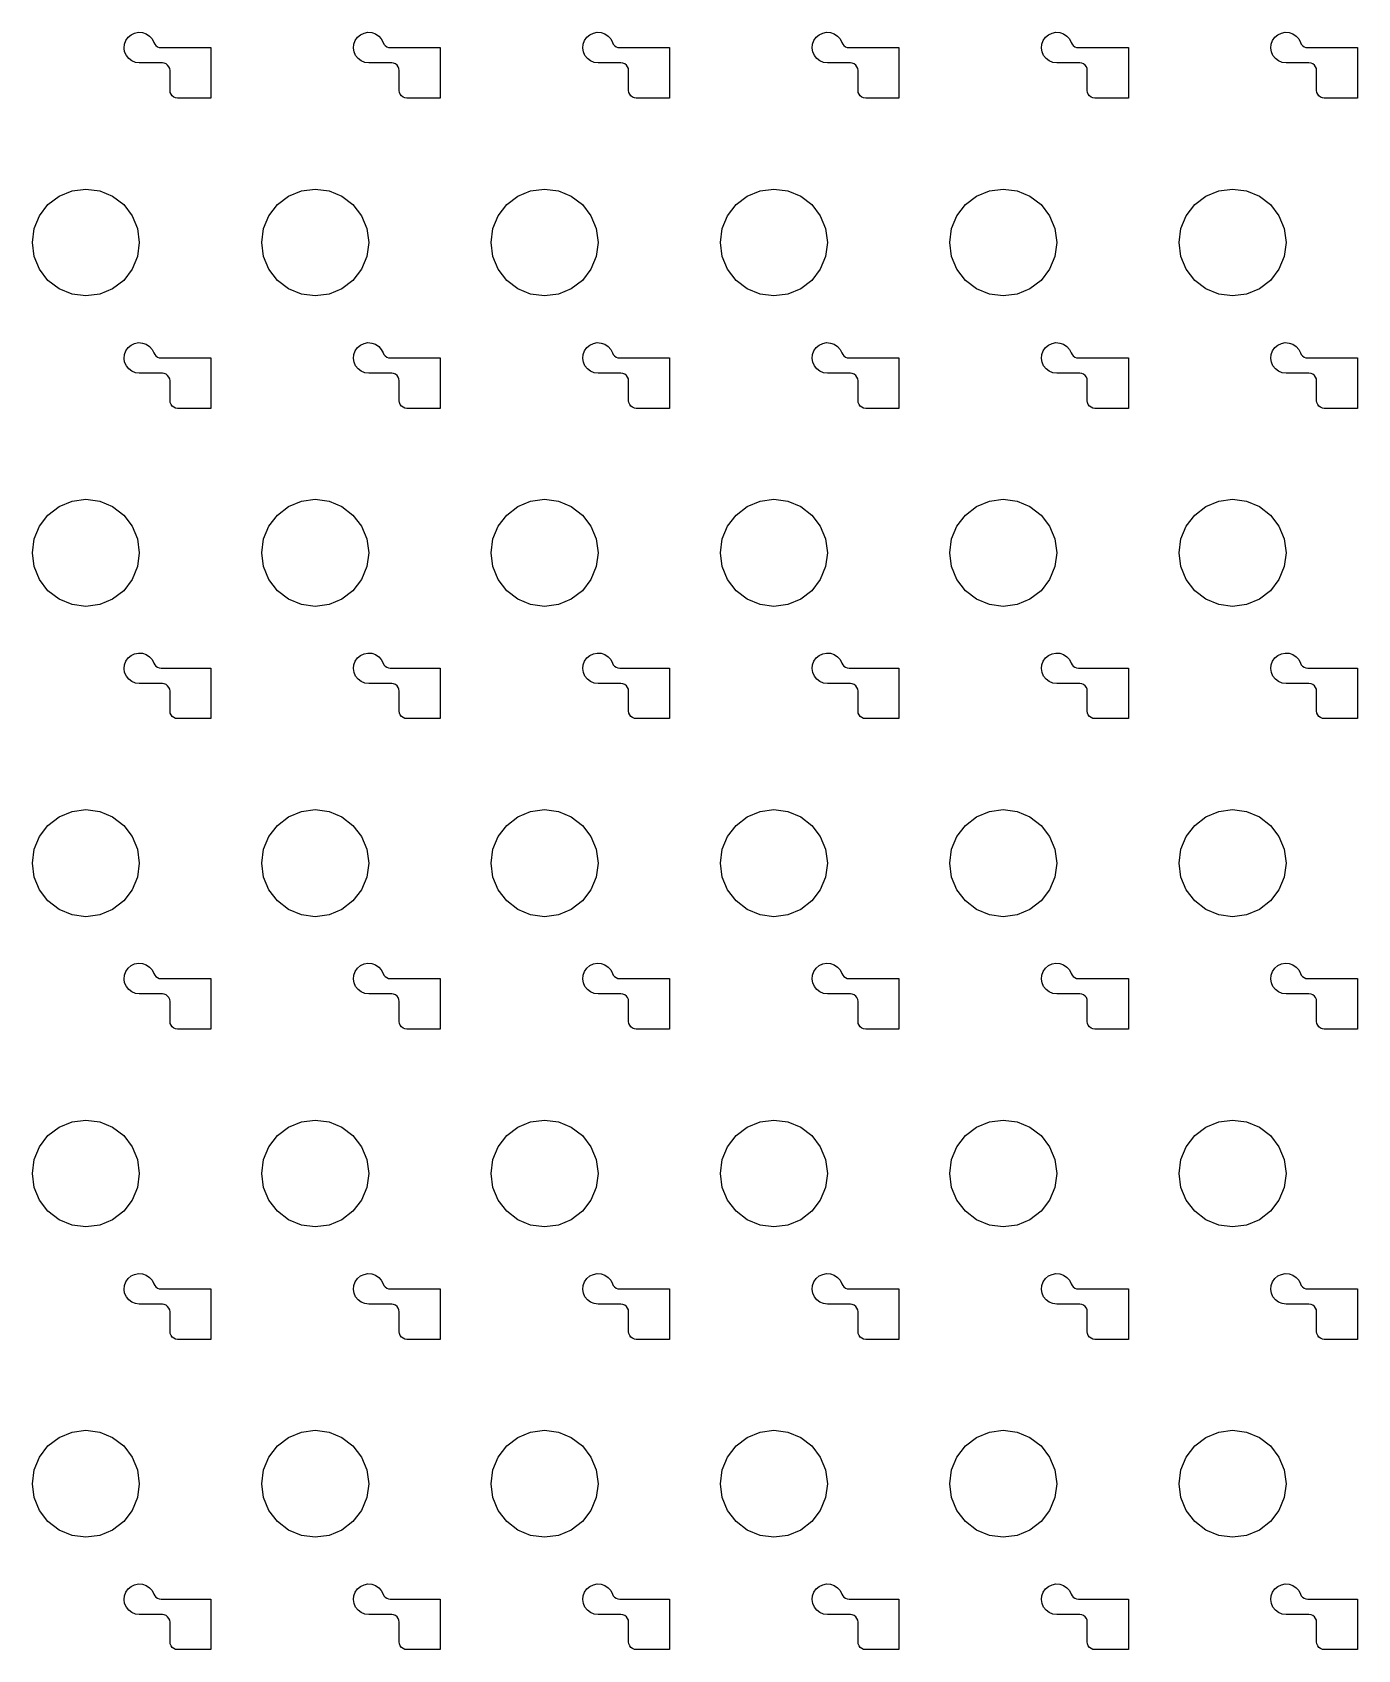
# Model space of a CAD drawing. Extents: x 11 to 212, y 11 to 212.
# Drawn here: x 122.26 to 132.46, y 61.2 to 73.65 of the extents above; entities that cross this region are included whole.
import ezdxf

# ---------------------------------------------------------------- set-up
doc = ezdxf.new("R2010")
doc.units = 0
doc.layers.add('C3', color=7, linetype='continuous')

msp = doc.modelspace()

# ---------------------------------------------------------------- linework, layer by layer
at = {"layer": 'C3'}
for points in [[(123.376, 73.141), (123.361, 73.143), (123.347, 73.149), (123.335, 73.158), (123.326, 73.171), (123.32, 73.185), (123.318, 73.2), (123.318, 73.353), (123.316, 73.368), (123.31, 73.382), (123.3, 73.395), (123.288, 73.404), (123.274, 73.41), (123.259, 73.412), (123.082, 73.412), (123.052, 73.416), (123.024, 73.427), (123, 73.445), (122.982, 73.469), (122.969, 73.496), (122.965, 73.526), (122.968, 73.556), (122.978, 73.584), (122.996, 73.609), (123.019, 73.628), (123.046, 73.641), (123.076, 73.647), (123.106, 73.645), (123.135, 73.635), (123.16, 73.618), (123.18, 73.596), (123.193, 73.569), (123.2, 73.556), (123.209, 73.545), (123.221, 73.536), (123.234, 73.531), (123.249, 73.529), (123.633, 73.529), (123.633, 73.141)], [(125.141, 73.141), (125.126, 73.143), (125.112, 73.149), (125.1, 73.158), (125.09, 73.171), (125.084, 73.185), (125.082, 73.2), (125.082, 73.353), (125.08, 73.368), (125.074, 73.382), (125.065, 73.395), (125.053, 73.404), (125.039, 73.41), (125.024, 73.412), (124.847, 73.412), (124.817, 73.416), (124.789, 73.427), (124.765, 73.445), (124.746, 73.469), (124.734, 73.496), (124.729, 73.526), (124.733, 73.556), (124.743, 73.584), (124.761, 73.609), (124.784, 73.628), (124.811, 73.641), (124.841, 73.647), (124.871, 73.645), (124.899, 73.635), (124.924, 73.618), (124.944, 73.596), (124.958, 73.569), (124.964, 73.556), (124.974, 73.545), (124.986, 73.536), (124.999, 73.531), (125.013, 73.529), (125.398, 73.529), (125.398, 73.141)], [(126.906, 73.141), (126.891, 73.143), (126.876, 73.149), (126.864, 73.158), (126.855, 73.171), (126.849, 73.185), (126.847, 73.2), (126.847, 73.353), (126.845, 73.368), (126.839, 73.382), (126.83, 73.395), (126.818, 73.404), (126.803, 73.41), (126.788, 73.412), (126.612, 73.412), (126.582, 73.416), (126.554, 73.427), (126.53, 73.445), (126.511, 73.469), (126.499, 73.496), (126.494, 73.526), (126.497, 73.556), (126.508, 73.584), (126.525, 73.609), (126.548, 73.628), (126.576, 73.641), (126.605, 73.647), (126.635, 73.645), (126.664, 73.635), (126.689, 73.618), (126.709, 73.596), (126.723, 73.569), (126.729, 73.556), (126.739, 73.545), (126.75, 73.536), (126.764, 73.531), (126.778, 73.529), (127.162, 73.529), (127.162, 73.141)], [(128.671, 73.141), (128.655, 73.143), (128.641, 73.149), (128.629, 73.158), (128.62, 73.171), (128.614, 73.185), (128.612, 73.2), (128.612, 73.353), (128.61, 73.368), (128.604, 73.382), (128.595, 73.395), (128.582, 73.404), (128.568, 73.41), (128.553, 73.412), (128.376, 73.412), (128.347, 73.416), (128.319, 73.427), (128.294, 73.445), (128.276, 73.469), (128.264, 73.496), (128.259, 73.526), (128.262, 73.556), (128.272, 73.584), (128.29, 73.609), (128.313, 73.628), (128.34, 73.641), (128.37, 73.647), (128.4, 73.645), (128.429, 73.635), (128.454, 73.618), (128.474, 73.596), (128.487, 73.569), (128.494, 73.556), (128.503, 73.545), (128.515, 73.536), (128.529, 73.531), (128.543, 73.529), (128.927, 73.529), (128.927, 73.141)], [(130.435, 73.141), (130.42, 73.143), (130.406, 73.149), (130.394, 73.158), (130.384, 73.171), (130.378, 73.185), (130.376, 73.2), (130.376, 73.353), (130.374, 73.368), (130.369, 73.382), (130.359, 73.395), (130.347, 73.404), (130.333, 73.41), (130.318, 73.412), (130.141, 73.412), (130.111, 73.416), (130.083, 73.427), (130.059, 73.445), (130.04, 73.469), (130.028, 73.496), (130.024, 73.526), (130.027, 73.556), (130.037, 73.584), (130.055, 73.609), (130.078, 73.628), (130.105, 73.641), (130.135, 73.647), (130.165, 73.645), (130.193, 73.635), (130.218, 73.618), (130.238, 73.596), (130.252, 73.569), (130.259, 73.556), (130.268, 73.545), (130.28, 73.536), (130.293, 73.531), (130.308, 73.529), (130.692, 73.529), (130.692, 73.141)], [(132.2, 73.141), (132.185, 73.143), (132.171, 73.149), (132.158, 73.158), (132.149, 73.171), (132.143, 73.185), (132.141, 73.2), (132.141, 73.353), (132.139, 73.368), (132.133, 73.382), (132.124, 73.395), (132.112, 73.404), (132.098, 73.41), (132.082, 73.412), (131.906, 73.412), (131.876, 73.416), (131.848, 73.427), (131.824, 73.445), (131.805, 73.469), (131.793, 73.496), (131.788, 73.526), (131.791, 73.556), (131.802, 73.584), (131.819, 73.609), (131.842, 73.628), (131.87, 73.641), (131.899, 73.647), (131.93, 73.645), (131.958, 73.635), (131.983, 73.618), (132.003, 73.596), (132.017, 73.569), (132.023, 73.556), (132.033, 73.545), (132.044, 73.536), (132.058, 73.531), (132.072, 73.529), (132.456, 73.529), (132.456, 73.141)], [(123.082, 72.029), (123.068, 71.923), (123.027, 71.824), (122.962, 71.738), (122.876, 71.673), (122.777, 71.632), (122.671, 71.618), (122.564, 71.632), (122.465, 71.673), (122.379, 71.738), (122.314, 71.824), (122.273, 71.923), (122.259, 72.029), (122.273, 72.136), (122.314, 72.235), (122.379, 72.321), (122.465, 72.386), (122.564, 72.427), (122.671, 72.441), (122.777, 72.427), (122.876, 72.386), (122.962, 72.321), (123.027, 72.235), (123.068, 72.136)], [(124.847, 72.029), (124.833, 71.923), (124.792, 71.824), (124.726, 71.738), (124.641, 71.673), (124.542, 71.632), (124.435, 71.618), (124.329, 71.632), (124.229, 71.673), (124.144, 71.738), (124.079, 71.824), (124.038, 71.923), (124.024, 72.029), (124.038, 72.136), (124.079, 72.235), (124.144, 72.321), (124.229, 72.386), (124.329, 72.427), (124.435, 72.441), (124.542, 72.427), (124.641, 72.386), (124.726, 72.321), (124.792, 72.235), (124.833, 72.136)], [(126.612, 72.029), (126.598, 71.923), (126.557, 71.824), (126.491, 71.738), (126.406, 71.673), (126.307, 71.632), (126.2, 71.618), (126.093, 71.632), (125.994, 71.673), (125.909, 71.738), (125.843, 71.824), (125.802, 71.923), (125.788, 72.029), (125.802, 72.136), (125.843, 72.235), (125.909, 72.321), (125.994, 72.386), (126.093, 72.427), (126.2, 72.441), (126.307, 72.427), (126.406, 72.386), (126.491, 72.321), (126.557, 72.235), (126.598, 72.136)], [(128.376, 72.029), (128.362, 71.923), (128.321, 71.824), (128.256, 71.738), (128.171, 71.673), (128.071, 71.632), (127.965, 71.618), (127.858, 71.632), (127.759, 71.673), (127.674, 71.738), (127.608, 71.824), (127.567, 71.923), (127.553, 72.029), (127.567, 72.136), (127.608, 72.235), (127.674, 72.321), (127.759, 72.386), (127.858, 72.427), (127.965, 72.441), (128.071, 72.427), (128.171, 72.386), (128.256, 72.321), (128.321, 72.235), (128.362, 72.136)], [(130.141, 72.029), (130.127, 71.923), (130.086, 71.824), (130.021, 71.738), (129.935, 71.673), (129.836, 71.632), (129.729, 71.618), (129.623, 71.632), (129.524, 71.673), (129.438, 71.738), (129.373, 71.824), (129.332, 71.923), (129.318, 72.029), (129.332, 72.136), (129.373, 72.235), (129.438, 72.321), (129.524, 72.386), (129.623, 72.427), (129.729, 72.441), (129.836, 72.427), (129.935, 72.386), (130.021, 72.321), (130.086, 72.235), (130.127, 72.136)], [(131.906, 72.029), (131.892, 71.923), (131.851, 71.824), (131.785, 71.738), (131.7, 71.673), (131.601, 71.632), (131.494, 71.618), (131.388, 71.632), (131.288, 71.673), (131.203, 71.738), (131.138, 71.824), (131.096, 71.923), (131.082, 72.029), (131.096, 72.136), (131.138, 72.235), (131.203, 72.321), (131.288, 72.386), (131.388, 72.427), (131.494, 72.441), (131.601, 72.427), (131.7, 72.386), (131.785, 72.321), (131.851, 72.235), (131.892, 72.136)], [(123.376, 70.753), (123.361, 70.755), (123.347, 70.761), (123.335, 70.77), (123.326, 70.782), (123.32, 70.797), (123.318, 70.812), (123.318, 70.965), (123.316, 70.98), (123.31, 70.994), (123.3, 71.006), (123.288, 71.016), (123.274, 71.022), (123.259, 71.024), (123.082, 71.024), (123.052, 71.027), (123.024, 71.039), (123, 71.057), (122.982, 71.08), (122.969, 71.108), (122.965, 71.138), (122.968, 71.168), (122.978, 71.196), (122.996, 71.221), (123.019, 71.24), (123.046, 71.253), (123.076, 71.259), (123.106, 71.256), (123.135, 71.247), (123.16, 71.23), (123.18, 71.207), (123.193, 71.18), (123.2, 71.167), (123.209, 71.157), (123.221, 71.148), (123.234, 71.143), (123.249, 71.141), (123.633, 71.141), (123.633, 70.753)], [(125.141, 70.753), (125.126, 70.755), (125.112, 70.761), (125.1, 70.77), (125.09, 70.782), (125.084, 70.797), (125.082, 70.812), (125.082, 70.965), (125.08, 70.98), (125.074, 70.994), (125.065, 71.006), (125.053, 71.016), (125.039, 71.022), (125.024, 71.024), (124.847, 71.024), (124.817, 71.027), (124.789, 71.039), (124.765, 71.057), (124.746, 71.08), (124.734, 71.108), (124.729, 71.138), (124.733, 71.168), (124.743, 71.196), (124.761, 71.221), (124.784, 71.24), (124.811, 71.253), (124.841, 71.259), (124.871, 71.256), (124.899, 71.247), (124.924, 71.23), (124.944, 71.207), (124.958, 71.18), (124.964, 71.167), (124.974, 71.157), (124.986, 71.148), (124.999, 71.143), (125.013, 71.141), (125.398, 71.141), (125.398, 70.753)], [(126.906, 70.753), (126.891, 70.755), (126.876, 70.761), (126.864, 70.77), (126.855, 70.782), (126.849, 70.797), (126.847, 70.812), (126.847, 70.965), (126.845, 70.98), (126.839, 70.994), (126.83, 71.006), (126.818, 71.016), (126.803, 71.022), (126.788, 71.024), (126.612, 71.024), (126.582, 71.027), (126.554, 71.039), (126.53, 71.057), (126.511, 71.08), (126.499, 71.108), (126.494, 71.138), (126.497, 71.168), (126.508, 71.196), (126.525, 71.221), (126.548, 71.24), (126.576, 71.253), (126.605, 71.259), (126.635, 71.256), (126.664, 71.247), (126.689, 71.23), (126.709, 71.207), (126.723, 71.18), (126.729, 71.167), (126.739, 71.157), (126.75, 71.148), (126.764, 71.143), (126.778, 71.141), (127.162, 71.141), (127.162, 70.753)], [(128.671, 70.753), (128.655, 70.755), (128.641, 70.761), (128.629, 70.77), (128.62, 70.782), (128.614, 70.797), (128.612, 70.812), (128.612, 70.965), (128.61, 70.98), (128.604, 70.994), (128.595, 71.006), (128.582, 71.016), (128.568, 71.022), (128.553, 71.024), (128.376, 71.024), (128.347, 71.027), (128.319, 71.039), (128.294, 71.057), (128.276, 71.08), (128.264, 71.108), (128.259, 71.138), (128.262, 71.168), (128.272, 71.196), (128.29, 71.221), (128.313, 71.24), (128.34, 71.253), (128.37, 71.259), (128.4, 71.256), (128.429, 71.247), (128.454, 71.23), (128.474, 71.207), (128.487, 71.18), (128.494, 71.167), (128.503, 71.157), (128.515, 71.148), (128.529, 71.143), (128.543, 71.141), (128.927, 71.141), (128.927, 70.753)], [(130.435, 70.753), (130.42, 70.755), (130.406, 70.761), (130.394, 70.77), (130.384, 70.782), (130.378, 70.797), (130.376, 70.812), (130.376, 70.965), (130.374, 70.98), (130.369, 70.994), (130.359, 71.006), (130.347, 71.016), (130.333, 71.022), (130.318, 71.024), (130.141, 71.024), (130.111, 71.027), (130.083, 71.039), (130.059, 71.057), (130.04, 71.08), (130.028, 71.108), (130.024, 71.138), (130.027, 71.168), (130.037, 71.196), (130.055, 71.221), (130.078, 71.24), (130.105, 71.253), (130.135, 71.259), (130.165, 71.256), (130.193, 71.247), (130.218, 71.23), (130.238, 71.207), (130.252, 71.18), (130.259, 71.167), (130.268, 71.157), (130.28, 71.148), (130.293, 71.143), (130.308, 71.141), (130.692, 71.141), (130.692, 70.753)], [(132.2, 70.753), (132.185, 70.755), (132.171, 70.761), (132.158, 70.77), (132.149, 70.782), (132.143, 70.797), (132.141, 70.812), (132.141, 70.965), (132.139, 70.98), (132.133, 70.994), (132.124, 71.006), (132.112, 71.016), (132.098, 71.022), (132.082, 71.024), (131.906, 71.024), (131.876, 71.027), (131.848, 71.039), (131.824, 71.057), (131.805, 71.08), (131.793, 71.108), (131.788, 71.138), (131.791, 71.168), (131.802, 71.196), (131.819, 71.221), (131.842, 71.24), (131.87, 71.253), (131.899, 71.259), (131.93, 71.256), (131.958, 71.247), (131.983, 71.23), (132.003, 71.207), (132.017, 71.18), (132.023, 71.167), (132.033, 71.157), (132.044, 71.148), (132.058, 71.143), (132.072, 71.141), (132.456, 71.141), (132.456, 70.753)], [(123.082, 69.641), (123.068, 69.535), (123.027, 69.435), (122.962, 69.35), (122.876, 69.285), (122.777, 69.243), (122.671, 69.229), (122.564, 69.243), (122.465, 69.285), (122.379, 69.35), (122.314, 69.435), (122.273, 69.535), (122.259, 69.641), (122.273, 69.748), (122.314, 69.847), (122.379, 69.932), (122.465, 69.998), (122.564, 70.039), (122.671, 70.053), (122.777, 70.039), (122.876, 69.998), (122.962, 69.932), (123.027, 69.847), (123.068, 69.748)], [(124.847, 69.641), (124.833, 69.535), (124.792, 69.435), (124.726, 69.35), (124.641, 69.285), (124.542, 69.243), (124.435, 69.229), (124.329, 69.243), (124.229, 69.285), (124.144, 69.35), (124.079, 69.435), (124.038, 69.535), (124.024, 69.641), (124.038, 69.748), (124.079, 69.847), (124.144, 69.932), (124.229, 69.998), (124.329, 70.039), (124.435, 70.053), (124.542, 70.039), (124.641, 69.998), (124.726, 69.932), (124.792, 69.847), (124.833, 69.748)], [(126.612, 69.641), (126.598, 69.535), (126.557, 69.435), (126.491, 69.35), (126.406, 69.285), (126.307, 69.243), (126.2, 69.229), (126.093, 69.243), (125.994, 69.285), (125.909, 69.35), (125.843, 69.435), (125.802, 69.535), (125.788, 69.641), (125.802, 69.748), (125.843, 69.847), (125.909, 69.932), (125.994, 69.998), (126.093, 70.039), (126.2, 70.053), (126.307, 70.039), (126.406, 69.998), (126.491, 69.932), (126.557, 69.847), (126.598, 69.748)], [(128.376, 69.641), (128.362, 69.535), (128.321, 69.435), (128.256, 69.35), (128.171, 69.285), (128.071, 69.243), (127.965, 69.229), (127.858, 69.243), (127.759, 69.285), (127.674, 69.35), (127.608, 69.435), (127.567, 69.535), (127.553, 69.641), (127.567, 69.748), (127.608, 69.847), (127.674, 69.932), (127.759, 69.998), (127.858, 70.039), (127.965, 70.053), (128.071, 70.039), (128.171, 69.998), (128.256, 69.932), (128.321, 69.847), (128.362, 69.748)], [(130.141, 69.641), (130.127, 69.535), (130.086, 69.435), (130.021, 69.35), (129.935, 69.285), (129.836, 69.243), (129.729, 69.229), (129.623, 69.243), (129.524, 69.285), (129.438, 69.35), (129.373, 69.435), (129.332, 69.535), (129.318, 69.641), (129.332, 69.748), (129.373, 69.847), (129.438, 69.932), (129.524, 69.998), (129.623, 70.039), (129.729, 70.053), (129.836, 70.039), (129.935, 69.998), (130.021, 69.932), (130.086, 69.847), (130.127, 69.748)], [(131.906, 69.641), (131.892, 69.535), (131.851, 69.435), (131.785, 69.35), (131.7, 69.285), (131.601, 69.243), (131.494, 69.229), (131.388, 69.243), (131.288, 69.285), (131.203, 69.35), (131.138, 69.435), (131.096, 69.535), (131.082, 69.641), (131.096, 69.748), (131.138, 69.847), (131.203, 69.932), (131.288, 69.998), (131.388, 70.039), (131.494, 70.053), (131.601, 70.039), (131.7, 69.998), (131.785, 69.932), (131.851, 69.847), (131.892, 69.748)], [(123.376, 68.365), (123.361, 68.367), (123.347, 68.373), (123.335, 68.382), (123.326, 68.394), (123.32, 68.408), (123.318, 68.424), (123.318, 68.576), (123.316, 68.592), (123.31, 68.606), (123.3, 68.618), (123.288, 68.627), (123.274, 68.633), (123.259, 68.635), (123.082, 68.635), (123.052, 68.639), (123.024, 68.651), (123, 68.669), (122.982, 68.692), (122.969, 68.72), (122.965, 68.75), (122.968, 68.78), (122.978, 68.808), (122.996, 68.833), (123.019, 68.852), (123.046, 68.865), (123.076, 68.87), (123.106, 68.868), (123.135, 68.858), (123.16, 68.842), (123.18, 68.819), (123.193, 68.792), (123.2, 68.779), (123.209, 68.768), (123.221, 68.76), (123.234, 68.755), (123.249, 68.753), (123.633, 68.753), (123.633, 68.365)], [(125.141, 68.365), (125.126, 68.367), (125.112, 68.373), (125.1, 68.382), (125.09, 68.394), (125.084, 68.408), (125.082, 68.424), (125.082, 68.576), (125.08, 68.592), (125.074, 68.606), (125.065, 68.618), (125.053, 68.627), (125.039, 68.633), (125.024, 68.635), (124.847, 68.635), (124.817, 68.639), (124.789, 68.651), (124.765, 68.669), (124.746, 68.692), (124.734, 68.72), (124.729, 68.75), (124.733, 68.78), (124.743, 68.808), (124.761, 68.833), (124.784, 68.852), (124.811, 68.865), (124.841, 68.87), (124.871, 68.868), (124.899, 68.858), (124.924, 68.842), (124.944, 68.819), (124.958, 68.792), (124.964, 68.779), (124.974, 68.768), (124.986, 68.76), (124.999, 68.755), (125.013, 68.753), (125.398, 68.753), (125.398, 68.365)], [(126.906, 68.365), (126.891, 68.367), (126.876, 68.373), (126.864, 68.382), (126.855, 68.394), (126.849, 68.408), (126.847, 68.424), (126.847, 68.576), (126.845, 68.592), (126.839, 68.606), (126.83, 68.618), (126.818, 68.627), (126.803, 68.633), (126.788, 68.635), (126.612, 68.635), (126.582, 68.639), (126.554, 68.651), (126.53, 68.669), (126.511, 68.692), (126.499, 68.72), (126.494, 68.75), (126.497, 68.78), (126.508, 68.808), (126.525, 68.833), (126.548, 68.852), (126.576, 68.865), (126.605, 68.87), (126.635, 68.868), (126.664, 68.858), (126.689, 68.842), (126.709, 68.819), (126.723, 68.792), (126.729, 68.779), (126.739, 68.768), (126.75, 68.76), (126.764, 68.755), (126.778, 68.753), (127.162, 68.753), (127.162, 68.365)], [(128.671, 68.365), (128.655, 68.367), (128.641, 68.373), (128.629, 68.382), (128.62, 68.394), (128.614, 68.408), (128.612, 68.424), (128.612, 68.576), (128.61, 68.592), (128.604, 68.606), (128.595, 68.618), (128.582, 68.627), (128.568, 68.633), (128.553, 68.635), (128.376, 68.635), (128.347, 68.639), (128.319, 68.651), (128.294, 68.669), (128.276, 68.692), (128.264, 68.72), (128.259, 68.75), (128.262, 68.78), (128.272, 68.808), (128.29, 68.833), (128.313, 68.852), (128.34, 68.865), (128.37, 68.87), (128.4, 68.868), (128.429, 68.858), (128.454, 68.842), (128.474, 68.819), (128.487, 68.792), (128.494, 68.779), (128.503, 68.768), (128.515, 68.76), (128.529, 68.755), (128.543, 68.753), (128.927, 68.753), (128.927, 68.365)], [(130.435, 68.365), (130.42, 68.367), (130.406, 68.373), (130.394, 68.382), (130.384, 68.394), (130.378, 68.408), (130.376, 68.424), (130.376, 68.576), (130.374, 68.592), (130.369, 68.606), (130.359, 68.618), (130.347, 68.627), (130.333, 68.633), (130.318, 68.635), (130.141, 68.635), (130.111, 68.639), (130.083, 68.651), (130.059, 68.669), (130.04, 68.692), (130.028, 68.72), (130.024, 68.75), (130.027, 68.78), (130.037, 68.808), (130.055, 68.833), (130.078, 68.852), (130.105, 68.865), (130.135, 68.87), (130.165, 68.868), (130.193, 68.858), (130.218, 68.842), (130.238, 68.819), (130.252, 68.792), (130.259, 68.779), (130.268, 68.768), (130.28, 68.76), (130.293, 68.755), (130.308, 68.753), (130.692, 68.753), (130.692, 68.365)], [(132.2, 68.365), (132.185, 68.367), (132.171, 68.373), (132.158, 68.382), (132.149, 68.394), (132.143, 68.408), (132.141, 68.424), (132.141, 68.576), (132.139, 68.592), (132.133, 68.606), (132.124, 68.618), (132.112, 68.627), (132.098, 68.633), (132.082, 68.635), (131.906, 68.635), (131.876, 68.639), (131.848, 68.651), (131.824, 68.669), (131.805, 68.692), (131.793, 68.72), (131.788, 68.75), (131.791, 68.78), (131.802, 68.808), (131.819, 68.833), (131.842, 68.852), (131.87, 68.865), (131.899, 68.87), (131.93, 68.868), (131.958, 68.858), (131.983, 68.842), (132.003, 68.819), (132.017, 68.792), (132.023, 68.779), (132.033, 68.768), (132.044, 68.76), (132.058, 68.755), (132.072, 68.753), (132.456, 68.753), (132.456, 68.365)], [(123.082, 67.253), (123.068, 67.146), (123.027, 67.047), (122.962, 66.962), (122.876, 66.896), (122.777, 66.855), (122.671, 66.841), (122.564, 66.855), (122.465, 66.896), (122.379, 66.962), (122.314, 67.047), (122.273, 67.146), (122.259, 67.253), (122.273, 67.36), (122.314, 67.459), (122.379, 67.544), (122.465, 67.61), (122.564, 67.651), (122.671, 67.665), (122.777, 67.651), (122.876, 67.61), (122.962, 67.544), (123.027, 67.459), (123.068, 67.36)], [(124.847, 67.253), (124.833, 67.146), (124.792, 67.047), (124.726, 66.962), (124.641, 66.896), (124.542, 66.855), (124.435, 66.841), (124.329, 66.855), (124.229, 66.896), (124.144, 66.962), (124.079, 67.047), (124.038, 67.146), (124.024, 67.253), (124.038, 67.36), (124.079, 67.459), (124.144, 67.544), (124.229, 67.61), (124.329, 67.651), (124.435, 67.665), (124.542, 67.651), (124.641, 67.61), (124.726, 67.544), (124.792, 67.459), (124.833, 67.36)], [(126.612, 67.253), (126.598, 67.146), (126.557, 67.047), (126.491, 66.962), (126.406, 66.896), (126.307, 66.855), (126.2, 66.841), (126.093, 66.855), (125.994, 66.896), (125.909, 66.962), (125.843, 67.047), (125.802, 67.146), (125.788, 67.253), (125.802, 67.36), (125.843, 67.459), (125.909, 67.544), (125.994, 67.61), (126.093, 67.651), (126.2, 67.665), (126.307, 67.651), (126.406, 67.61), (126.491, 67.544), (126.557, 67.459), (126.598, 67.36)], [(128.376, 67.253), (128.362, 67.146), (128.321, 67.047), (128.256, 66.962), (128.171, 66.896), (128.071, 66.855), (127.965, 66.841), (127.858, 66.855), (127.759, 66.896), (127.674, 66.962), (127.608, 67.047), (127.567, 67.146), (127.553, 67.253), (127.567, 67.36), (127.608, 67.459), (127.674, 67.544), (127.759, 67.61), (127.858, 67.651), (127.965, 67.665), (128.071, 67.651), (128.171, 67.61), (128.256, 67.544), (128.321, 67.459), (128.362, 67.36)], [(130.141, 67.253), (130.127, 67.146), (130.086, 67.047), (130.021, 66.962), (129.935, 66.896), (129.836, 66.855), (129.729, 66.841), (129.623, 66.855), (129.524, 66.896), (129.438, 66.962), (129.373, 67.047), (129.332, 67.146), (129.318, 67.253), (129.332, 67.36), (129.373, 67.459), (129.438, 67.544), (129.524, 67.61), (129.623, 67.651), (129.729, 67.665), (129.836, 67.651), (129.935, 67.61), (130.021, 67.544), (130.086, 67.459), (130.127, 67.36)], [(131.906, 67.253), (131.892, 67.146), (131.851, 67.047), (131.785, 66.962), (131.7, 66.896), (131.601, 66.855), (131.494, 66.841), (131.388, 66.855), (131.288, 66.896), (131.203, 66.962), (131.138, 67.047), (131.096, 67.146), (131.082, 67.253), (131.096, 67.36), (131.138, 67.459), (131.203, 67.544), (131.288, 67.61), (131.388, 67.651), (131.494, 67.665), (131.601, 67.651), (131.7, 67.61), (131.785, 67.544), (131.851, 67.459), (131.892, 67.36)], [(123.376, 65.976), (123.361, 65.978), (123.347, 65.984), (123.335, 65.994), (123.326, 66.006), (123.32, 66.02), (123.318, 66.035), (123.318, 66.188), (123.316, 66.203), (123.31, 66.218), (123.3, 66.23), (123.288, 66.239), (123.274, 66.245), (123.259, 66.247), (123.082, 66.247), (123.052, 66.251), (123.024, 66.262), (123, 66.28), (122.982, 66.304), (122.969, 66.332), (122.965, 66.361), (122.968, 66.391), (122.978, 66.42), (122.996, 66.444), (123.019, 66.464), (123.046, 66.477), (123.076, 66.482), (123.106, 66.48), (123.135, 66.47), (123.16, 66.453), (123.18, 66.431), (123.193, 66.404), (123.2, 66.391), (123.209, 66.38), (123.221, 66.372), (123.234, 66.366), (123.249, 66.365), (123.633, 66.365), (123.633, 65.976)], [(125.141, 65.976), (125.126, 65.978), (125.112, 65.984), (125.1, 65.994), (125.09, 66.006), (125.084, 66.02), (125.082, 66.035), (125.082, 66.188), (125.08, 66.203), (125.074, 66.218), (125.065, 66.23), (125.053, 66.239), (125.039, 66.245), (125.024, 66.247), (124.847, 66.247), (124.817, 66.251), (124.789, 66.262), (124.765, 66.28), (124.746, 66.304), (124.734, 66.332), (124.729, 66.361), (124.733, 66.391), (124.743, 66.42), (124.761, 66.444), (124.784, 66.464), (124.811, 66.477), (124.841, 66.482), (124.871, 66.48), (124.899, 66.47), (124.924, 66.453), (124.944, 66.431), (124.958, 66.404), (124.964, 66.391), (124.974, 66.38), (124.986, 66.372), (124.999, 66.366), (125.013, 66.365), (125.398, 66.365), (125.398, 65.976)], [(126.906, 65.976), (126.891, 65.978), (126.876, 65.984), (126.864, 65.994), (126.855, 66.006), (126.849, 66.02), (126.847, 66.035), (126.847, 66.188), (126.845, 66.203), (126.839, 66.218), (126.83, 66.23), (126.818, 66.239), (126.803, 66.245), (126.788, 66.247), (126.612, 66.247), (126.582, 66.251), (126.554, 66.262), (126.53, 66.28), (126.511, 66.304), (126.499, 66.332), (126.494, 66.361), (126.497, 66.391), (126.508, 66.42), (126.525, 66.444), (126.548, 66.464), (126.576, 66.477), (126.605, 66.482), (126.635, 66.48), (126.664, 66.47), (126.689, 66.453), (126.709, 66.431), (126.723, 66.404), (126.729, 66.391), (126.739, 66.38), (126.75, 66.372), (126.764, 66.366), (126.778, 66.365), (127.162, 66.365), (127.162, 65.976)], [(128.671, 65.976), (128.655, 65.978), (128.641, 65.984), (128.629, 65.994), (128.62, 66.006), (128.614, 66.02), (128.612, 66.035), (128.612, 66.188), (128.61, 66.203), (128.604, 66.218), (128.595, 66.23), (128.582, 66.239), (128.568, 66.245), (128.553, 66.247), (128.376, 66.247), (128.347, 66.251), (128.319, 66.262), (128.294, 66.28), (128.276, 66.304), (128.264, 66.332), (128.259, 66.361), (128.262, 66.391), (128.272, 66.42), (128.29, 66.444), (128.313, 66.464), (128.34, 66.477), (128.37, 66.482), (128.4, 66.48), (128.429, 66.47), (128.454, 66.453), (128.474, 66.431), (128.487, 66.404), (128.494, 66.391), (128.503, 66.38), (128.515, 66.372), (128.529, 66.366), (128.543, 66.365), (128.927, 66.365), (128.927, 65.976)], [(130.435, 65.976), (130.42, 65.978), (130.406, 65.984), (130.394, 65.994), (130.384, 66.006), (130.378, 66.02), (130.376, 66.035), (130.376, 66.188), (130.374, 66.203), (130.369, 66.218), (130.359, 66.23), (130.347, 66.239), (130.333, 66.245), (130.318, 66.247), (130.141, 66.247), (130.111, 66.251), (130.083, 66.262), (130.059, 66.28), (130.04, 66.304), (130.028, 66.332), (130.024, 66.361), (130.027, 66.391), (130.037, 66.42), (130.055, 66.444), (130.078, 66.464), (130.105, 66.477), (130.135, 66.482), (130.165, 66.48), (130.193, 66.47), (130.218, 66.453), (130.238, 66.431), (130.252, 66.404), (130.259, 66.391), (130.268, 66.38), (130.28, 66.372), (130.293, 66.366), (130.308, 66.365), (130.692, 66.365), (130.692, 65.976)], [(132.2, 65.976), (132.185, 65.978), (132.171, 65.984), (132.158, 65.994), (132.149, 66.006), (132.143, 66.02), (132.141, 66.035), (132.141, 66.188), (132.139, 66.203), (132.133, 66.218), (132.124, 66.23), (132.112, 66.239), (132.098, 66.245), (132.082, 66.247), (131.906, 66.247), (131.876, 66.251), (131.848, 66.262), (131.824, 66.28), (131.805, 66.304), (131.793, 66.332), (131.788, 66.361), (131.791, 66.391), (131.802, 66.42), (131.819, 66.444), (131.842, 66.464), (131.87, 66.477), (131.899, 66.482), (131.93, 66.48), (131.958, 66.47), (131.983, 66.453), (132.003, 66.431), (132.017, 66.404), (132.023, 66.391), (132.033, 66.38), (132.044, 66.372), (132.058, 66.366), (132.072, 66.365), (132.456, 66.365), (132.456, 65.976)], [(123.082, 64.865), (123.068, 64.758), (123.027, 64.659), (122.962, 64.574), (122.876, 64.508), (122.777, 64.467), (122.671, 64.453), (122.564, 64.467), (122.465, 64.508), (122.379, 64.574), (122.314, 64.659), (122.273, 64.758), (122.259, 64.865), (122.273, 64.971), (122.314, 65.071), (122.379, 65.156), (122.465, 65.221), (122.564, 65.262), (122.671, 65.276), (122.777, 65.262), (122.876, 65.221), (122.962, 65.156), (123.027, 65.071), (123.068, 64.971)], [(124.847, 64.865), (124.833, 64.758), (124.792, 64.659), (124.726, 64.574), (124.641, 64.508), (124.542, 64.467), (124.435, 64.453), (124.329, 64.467), (124.229, 64.508), (124.144, 64.574), (124.079, 64.659), (124.038, 64.758), (124.024, 64.865), (124.038, 64.971), (124.079, 65.071), (124.144, 65.156), (124.229, 65.221), (124.329, 65.262), (124.435, 65.276), (124.542, 65.262), (124.641, 65.221), (124.726, 65.156), (124.792, 65.071), (124.833, 64.971)], [(126.612, 64.865), (126.598, 64.758), (126.557, 64.659), (126.491, 64.574), (126.406, 64.508), (126.307, 64.467), (126.2, 64.453), (126.093, 64.467), (125.994, 64.508), (125.909, 64.574), (125.843, 64.659), (125.802, 64.758), (125.788, 64.865), (125.802, 64.971), (125.843, 65.071), (125.909, 65.156), (125.994, 65.221), (126.093, 65.262), (126.2, 65.276), (126.307, 65.262), (126.406, 65.221), (126.491, 65.156), (126.557, 65.071), (126.598, 64.971)], [(128.376, 64.865), (128.362, 64.758), (128.321, 64.659), (128.256, 64.574), (128.171, 64.508), (128.071, 64.467), (127.965, 64.453), (127.858, 64.467), (127.759, 64.508), (127.674, 64.574), (127.608, 64.659), (127.567, 64.758), (127.553, 64.865), (127.567, 64.971), (127.608, 65.071), (127.674, 65.156), (127.759, 65.221), (127.858, 65.262), (127.965, 65.276), (128.071, 65.262), (128.171, 65.221), (128.256, 65.156), (128.321, 65.071), (128.362, 64.971)], [(130.141, 64.865), (130.127, 64.758), (130.086, 64.659), (130.021, 64.574), (129.935, 64.508), (129.836, 64.467), (129.729, 64.453), (129.623, 64.467), (129.524, 64.508), (129.438, 64.574), (129.373, 64.659), (129.332, 64.758), (129.318, 64.865), (129.332, 64.971), (129.373, 65.071), (129.438, 65.156), (129.524, 65.221), (129.623, 65.262), (129.729, 65.276), (129.836, 65.262), (129.935, 65.221), (130.021, 65.156), (130.086, 65.071), (130.127, 64.971)], [(131.906, 64.865), (131.892, 64.758), (131.851, 64.659), (131.785, 64.574), (131.7, 64.508), (131.601, 64.467), (131.494, 64.453), (131.388, 64.467), (131.288, 64.508), (131.203, 64.574), (131.138, 64.659), (131.096, 64.758), (131.082, 64.865), (131.096, 64.971), (131.138, 65.071), (131.203, 65.156), (131.288, 65.221), (131.388, 65.262), (131.494, 65.276), (131.601, 65.262), (131.7, 65.221), (131.785, 65.156), (131.851, 65.071), (131.892, 64.971)], [(123.376, 63.588), (123.361, 63.59), (123.347, 63.596), (123.335, 63.605), (123.326, 63.618), (123.32, 63.632), (123.318, 63.647), (123.318, 63.8), (123.316, 63.815), (123.31, 63.829), (123.3, 63.842), (123.288, 63.851), (123.274, 63.857), (123.259, 63.859), (123.082, 63.859), (123.052, 63.863), (123.024, 63.874), (123, 63.892), (122.982, 63.916), (122.969, 63.943), (122.965, 63.973), (122.968, 64.003), (122.978, 64.032), (122.996, 64.056), (123.019, 64.076), (123.046, 64.088), (123.076, 64.094), (123.106, 64.092), (123.135, 64.082), (123.16, 64.065), (123.18, 64.043), (123.193, 64.016), (123.2, 64.003), (123.209, 63.992), (123.221, 63.983), (123.234, 63.978), (123.249, 63.976), (123.633, 63.976), (123.633, 63.588)], [(125.141, 63.588), (125.126, 63.59), (125.112, 63.596), (125.1, 63.605), (125.09, 63.618), (125.084, 63.632), (125.082, 63.647), (125.082, 63.8), (125.08, 63.815), (125.074, 63.829), (125.065, 63.842), (125.053, 63.851), (125.039, 63.857), (125.024, 63.859), (124.847, 63.859), (124.817, 63.863), (124.789, 63.874), (124.765, 63.892), (124.746, 63.916), (124.734, 63.943), (124.729, 63.973), (124.733, 64.003), (124.743, 64.032), (124.761, 64.056), (124.784, 64.076), (124.811, 64.088), (124.841, 64.094), (124.871, 64.092), (124.899, 64.082), (124.924, 64.065), (124.944, 64.043), (124.958, 64.016), (124.964, 64.003), (124.974, 63.992), (124.986, 63.983), (124.999, 63.978), (125.013, 63.976), (125.398, 63.976), (125.398, 63.588)], [(126.906, 63.588), (126.891, 63.59), (126.876, 63.596), (126.864, 63.605), (126.855, 63.618), (126.849, 63.632), (126.847, 63.647), (126.847, 63.8), (126.845, 63.815), (126.839, 63.829), (126.83, 63.842), (126.818, 63.851), (126.803, 63.857), (126.788, 63.859), (126.612, 63.859), (126.582, 63.863), (126.554, 63.874), (126.53, 63.892), (126.511, 63.916), (126.499, 63.943), (126.494, 63.973), (126.497, 64.003), (126.508, 64.032), (126.525, 64.056), (126.548, 64.076), (126.576, 64.088), (126.605, 64.094), (126.635, 64.092), (126.664, 64.082), (126.689, 64.065), (126.709, 64.043), (126.723, 64.016), (126.729, 64.003), (126.739, 63.992), (126.75, 63.983), (126.764, 63.978), (126.778, 63.976), (127.162, 63.976), (127.162, 63.588)], [(128.671, 63.588), (128.655, 63.59), (128.641, 63.596), (128.629, 63.605), (128.62, 63.618), (128.614, 63.632), (128.612, 63.647), (128.612, 63.8), (128.61, 63.815), (128.604, 63.829), (128.595, 63.842), (128.582, 63.851), (128.568, 63.857), (128.553, 63.859), (128.376, 63.859), (128.347, 63.863), (128.319, 63.874), (128.294, 63.892), (128.276, 63.916), (128.264, 63.943), (128.259, 63.973), (128.262, 64.003), (128.272, 64.032), (128.29, 64.056), (128.313, 64.076), (128.34, 64.088), (128.37, 64.094), (128.4, 64.092), (128.429, 64.082), (128.454, 64.065), (128.474, 64.043), (128.487, 64.016), (128.494, 64.003), (128.503, 63.992), (128.515, 63.983), (128.529, 63.978), (128.543, 63.976), (128.927, 63.976), (128.927, 63.588)], [(130.435, 63.588), (130.42, 63.59), (130.406, 63.596), (130.394, 63.605), (130.384, 63.618), (130.378, 63.632), (130.376, 63.647), (130.376, 63.8), (130.374, 63.815), (130.369, 63.829), (130.359, 63.842), (130.347, 63.851), (130.333, 63.857), (130.318, 63.859), (130.141, 63.859), (130.111, 63.863), (130.083, 63.874), (130.059, 63.892), (130.04, 63.916), (130.028, 63.943), (130.024, 63.973), (130.027, 64.003), (130.037, 64.032), (130.055, 64.056), (130.078, 64.076), (130.105, 64.088), (130.135, 64.094), (130.165, 64.092), (130.193, 64.082), (130.218, 64.065), (130.238, 64.043), (130.252, 64.016), (130.259, 64.003), (130.268, 63.992), (130.28, 63.983), (130.293, 63.978), (130.308, 63.976), (130.692, 63.976), (130.692, 63.588)], [(132.2, 63.588), (132.185, 63.59), (132.171, 63.596), (132.158, 63.605), (132.149, 63.618), (132.143, 63.632), (132.141, 63.647), (132.141, 63.8), (132.139, 63.815), (132.133, 63.829), (132.124, 63.842), (132.112, 63.851), (132.098, 63.857), (132.082, 63.859), (131.906, 63.859), (131.876, 63.863), (131.848, 63.874), (131.824, 63.892), (131.805, 63.916), (131.793, 63.943), (131.788, 63.973), (131.791, 64.003), (131.802, 64.032), (131.819, 64.056), (131.842, 64.076), (131.87, 64.088), (131.899, 64.094), (131.93, 64.092), (131.958, 64.082), (131.983, 64.065), (132.003, 64.043), (132.017, 64.016), (132.023, 64.003), (132.033, 63.992), (132.044, 63.983), (132.058, 63.978), (132.072, 63.976), (132.456, 63.976), (132.456, 63.588)], [(123.082, 62.476), (123.068, 62.37), (123.027, 62.271), (122.962, 62.185), (122.876, 62.12), (122.777, 62.079), (122.671, 62.065), (122.564, 62.079), (122.465, 62.12), (122.379, 62.185), (122.314, 62.271), (122.273, 62.37), (122.259, 62.476), (122.273, 62.583), (122.314, 62.682), (122.379, 62.768), (122.465, 62.833), (122.564, 62.874), (122.671, 62.888), (122.777, 62.874), (122.876, 62.833), (122.962, 62.768), (123.027, 62.682), (123.068, 62.583)], [(124.847, 62.476), (124.833, 62.37), (124.792, 62.271), (124.726, 62.185), (124.641, 62.12), (124.542, 62.079), (124.435, 62.065), (124.329, 62.079), (124.229, 62.12), (124.144, 62.185), (124.079, 62.271), (124.038, 62.37), (124.024, 62.476), (124.038, 62.583), (124.079, 62.682), (124.144, 62.768), (124.229, 62.833), (124.329, 62.874), (124.435, 62.888), (124.542, 62.874), (124.641, 62.833), (124.726, 62.768), (124.792, 62.682), (124.833, 62.583)], [(126.612, 62.476), (126.598, 62.37), (126.557, 62.271), (126.491, 62.185), (126.406, 62.12), (126.307, 62.079), (126.2, 62.065), (126.093, 62.079), (125.994, 62.12), (125.909, 62.185), (125.843, 62.271), (125.802, 62.37), (125.788, 62.476), (125.802, 62.583), (125.843, 62.682), (125.909, 62.768), (125.994, 62.833), (126.093, 62.874), (126.2, 62.888), (126.307, 62.874), (126.406, 62.833), (126.491, 62.768), (126.557, 62.682), (126.598, 62.583)], [(128.376, 62.476), (128.362, 62.37), (128.321, 62.271), (128.256, 62.185), (128.171, 62.12), (128.071, 62.079), (127.965, 62.065), (127.858, 62.079), (127.759, 62.12), (127.674, 62.185), (127.608, 62.271), (127.567, 62.37), (127.553, 62.476), (127.567, 62.583), (127.608, 62.682), (127.674, 62.768), (127.759, 62.833), (127.858, 62.874), (127.965, 62.888), (128.071, 62.874), (128.171, 62.833), (128.256, 62.768), (128.321, 62.682), (128.362, 62.583)], [(130.141, 62.476), (130.127, 62.37), (130.086, 62.271), (130.021, 62.185), (129.935, 62.12), (129.836, 62.079), (129.729, 62.065), (129.623, 62.079), (129.524, 62.12), (129.438, 62.185), (129.373, 62.271), (129.332, 62.37), (129.318, 62.476), (129.332, 62.583), (129.373, 62.682), (129.438, 62.768), (129.524, 62.833), (129.623, 62.874), (129.729, 62.888), (129.836, 62.874), (129.935, 62.833), (130.021, 62.768), (130.086, 62.682), (130.127, 62.583)], [(131.906, 62.476), (131.892, 62.37), (131.851, 62.271), (131.785, 62.185), (131.7, 62.12), (131.601, 62.079), (131.494, 62.065), (131.388, 62.079), (131.288, 62.12), (131.203, 62.185), (131.138, 62.271), (131.096, 62.37), (131.082, 62.476), (131.096, 62.583), (131.138, 62.682), (131.203, 62.768), (131.288, 62.833), (131.388, 62.874), (131.494, 62.888), (131.601, 62.874), (131.7, 62.833), (131.785, 62.768), (131.851, 62.682), (131.892, 62.583)], [(123.376, 61.2), (123.361, 61.202), (123.347, 61.208), (123.335, 61.217), (123.326, 61.229), (123.32, 61.244), (123.318, 61.259), (123.318, 61.412), (123.316, 61.427), (123.31, 61.441), (123.3, 61.453), (123.288, 61.463), (123.274, 61.469), (123.259, 61.471), (123.082, 61.471), (123.052, 61.474), (123.024, 61.486), (123, 61.504), (122.982, 61.528), (122.969, 61.555), (122.965, 61.585), (122.968, 61.615), (122.978, 61.643), (122.996, 61.668), (123.019, 61.687), (123.046, 61.7), (123.076, 61.706), (123.106, 61.703), (123.135, 61.694), (123.16, 61.677), (123.18, 61.654), (123.193, 61.627), (123.2, 61.615), (123.209, 61.604), (123.221, 61.595), (123.234, 61.59), (123.249, 61.588), (123.633, 61.588), (123.633, 61.2)], [(125.141, 61.2), (125.126, 61.202), (125.112, 61.208), (125.1, 61.217), (125.09, 61.229), (125.084, 61.244), (125.082, 61.259), (125.082, 61.412), (125.08, 61.427), (125.074, 61.441), (125.065, 61.453), (125.053, 61.463), (125.039, 61.469), (125.024, 61.471), (124.847, 61.471), (124.817, 61.474), (124.789, 61.486), (124.765, 61.504), (124.746, 61.528), (124.734, 61.555), (124.729, 61.585), (124.733, 61.615), (124.743, 61.643), (124.761, 61.668), (124.784, 61.687), (124.811, 61.7), (124.841, 61.706), (124.871, 61.703), (124.899, 61.694), (124.924, 61.677), (124.944, 61.654), (124.958, 61.627), (124.964, 61.615), (124.974, 61.604), (124.986, 61.595), (124.999, 61.59), (125.013, 61.588), (125.398, 61.588), (125.398, 61.2)], [(126.906, 61.2), (126.891, 61.202), (126.876, 61.208), (126.864, 61.217), (126.855, 61.229), (126.849, 61.244), (126.847, 61.259), (126.847, 61.412), (126.845, 61.427), (126.839, 61.441), (126.83, 61.453), (126.818, 61.463), (126.803, 61.469), (126.788, 61.471), (126.612, 61.471), (126.582, 61.474), (126.554, 61.486), (126.53, 61.504), (126.511, 61.528), (126.499, 61.555), (126.494, 61.585), (126.497, 61.615), (126.508, 61.643), (126.525, 61.668), (126.548, 61.687), (126.576, 61.7), (126.605, 61.706), (126.635, 61.703), (126.664, 61.694), (126.689, 61.677), (126.709, 61.654), (126.723, 61.627), (126.729, 61.615), (126.739, 61.604), (126.75, 61.595), (126.764, 61.59), (126.778, 61.588), (127.162, 61.588), (127.162, 61.2)], [(128.671, 61.2), (128.655, 61.202), (128.641, 61.208), (128.629, 61.217), (128.62, 61.229), (128.614, 61.244), (128.612, 61.259), (128.612, 61.412), (128.61, 61.427), (128.604, 61.441), (128.595, 61.453), (128.582, 61.463), (128.568, 61.469), (128.553, 61.471), (128.376, 61.471), (128.347, 61.474), (128.319, 61.486), (128.294, 61.504), (128.276, 61.528), (128.264, 61.555), (128.259, 61.585), (128.262, 61.615), (128.272, 61.643), (128.29, 61.668), (128.313, 61.687), (128.34, 61.7), (128.37, 61.706), (128.4, 61.703), (128.429, 61.694), (128.454, 61.677), (128.474, 61.654), (128.487, 61.627), (128.494, 61.615), (128.503, 61.604), (128.515, 61.595), (128.529, 61.59), (128.543, 61.588), (128.927, 61.588), (128.927, 61.2)], [(130.435, 61.2), (130.42, 61.202), (130.406, 61.208), (130.394, 61.217), (130.384, 61.229), (130.378, 61.244), (130.376, 61.259), (130.376, 61.412), (130.374, 61.427), (130.369, 61.441), (130.359, 61.453), (130.347, 61.463), (130.333, 61.469), (130.318, 61.471), (130.141, 61.471), (130.111, 61.474), (130.083, 61.486), (130.059, 61.504), (130.04, 61.528), (130.028, 61.555), (130.024, 61.585), (130.027, 61.615), (130.037, 61.643), (130.055, 61.668), (130.078, 61.687), (130.105, 61.7), (130.135, 61.706), (130.165, 61.703), (130.193, 61.694), (130.218, 61.677), (130.238, 61.654), (130.252, 61.627), (130.259, 61.615), (130.268, 61.604), (130.28, 61.595), (130.293, 61.59), (130.308, 61.588), (130.692, 61.588), (130.692, 61.2)], [(132.2, 61.2), (132.185, 61.202), (132.171, 61.208), (132.158, 61.217), (132.149, 61.229), (132.143, 61.244), (132.141, 61.259), (132.141, 61.412), (132.139, 61.427), (132.133, 61.441), (132.124, 61.453), (132.112, 61.463), (132.098, 61.469), (132.082, 61.471), (131.906, 61.471), (131.876, 61.474), (131.848, 61.486), (131.824, 61.504), (131.805, 61.528), (131.793, 61.555), (131.788, 61.585), (131.791, 61.615), (131.802, 61.643), (131.819, 61.668), (131.842, 61.687), (131.87, 61.7), (131.899, 61.706), (131.93, 61.703), (131.958, 61.694), (131.983, 61.677), (132.003, 61.654), (132.017, 61.627), (132.023, 61.615), (132.033, 61.604), (132.044, 61.595), (132.058, 61.59), (132.072, 61.588), (132.456, 61.588), (132.456, 61.2)]]:
    msp.add_lwpolyline(points, close=True, dxfattribs=at)

doc.saveas('drawing.dxf')
